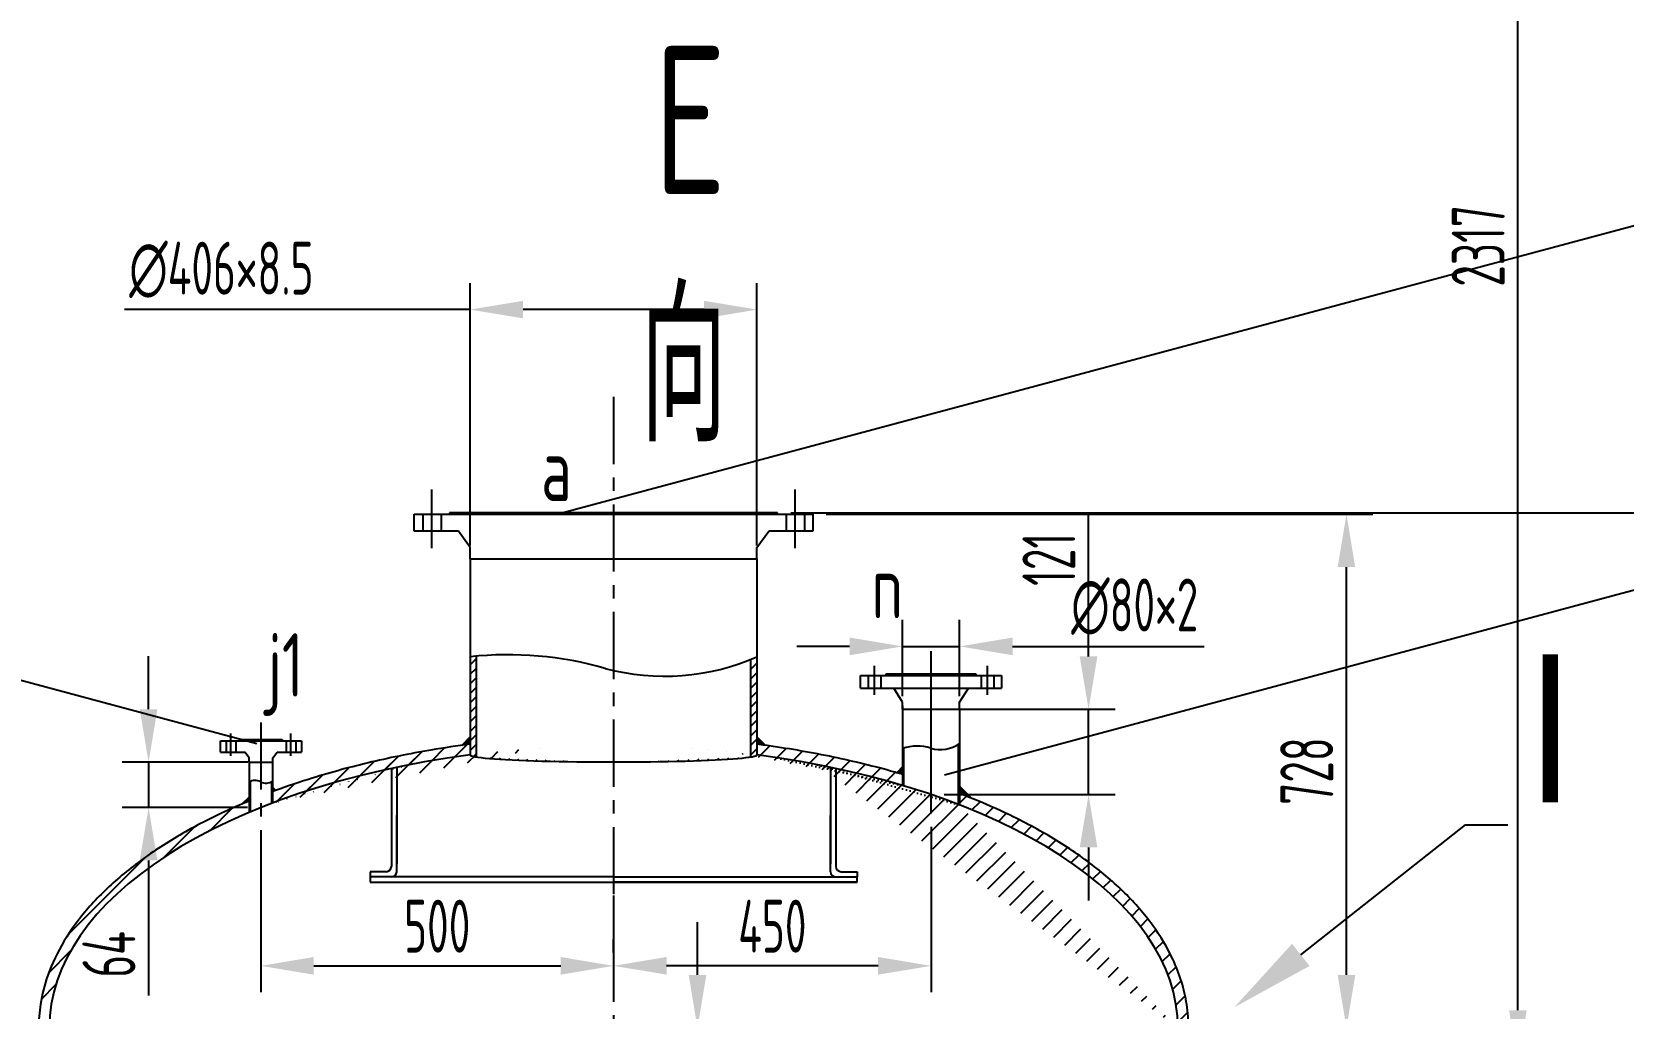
# Model space of a CAD drawing. Header units: millimetres. Extents: x -20118 to 11799, y -1891 to 39516.
# Drawn here: x -19999.6 to -19924.4, y 39368.5 to 39414.6 of the extents above; entities that cross this region are included whole.
import ezdxf

# ---------------------------------------------------------------- set-up
doc = ezdxf.new("R2010")
doc.units = ezdxf.units.MM
doc.linetypes.add('CENTER', pattern=[50.8, 31.75, -6.35, 6.35, -6.35])
for name, color, linetype in [('1', 130, 'Continuous'), ('5', 90, 'Continuous'), ('点划线', 20, 'CENTER')]:
    doc.layers.add(name, color=color, linetype=linetype)
doc.styles.add('7', font='gbenor.shx', dxfattribs={"width": 0.8, "height": 7, "bigfont": 'gbcbig.shx'})
doc.styles.get("Standard").update_dxf_attribs({"font": 'gbenor.shx', "width": 0.7, "bigfont": 'gbcbig.shx'})
doc.styles.add('图纸中的数字及字母', font='gbenor.shx', dxfattribs={"width": 0.8, "height": 3, "bigfont": 'gbcbig.shx'})
doc.dimstyles.new('NBUT接管', dxfattribs={"dimtxt": 2.5, "dimasz": 2.5, "dimexe": 1.25, "dimexo": 0.625, "dimtad": 1, "dimdec": 1, "dimlfac": 30, "dimtxsty": 'Standard', "dimcen": 2.5, "dimadec": 0, "dimazin": 0, "dimtfac": 1, "dimtdec": 1, "dimtmove": 0, "dimatfit": 3, "dimfxl": 1, "dimarcsym": 0})
doc.dimstyles.new('NBUT接管2', dxfattribs={"dimtxt": 2.5, "dimasz": 2.5, "dimexe": 1.25, "dimexo": 0.625, "dimtad": 1, "dimdec": 1, "dimlfac": 30, "dimtxsty": 'Standard', "dimcen": 2.5, "dimadec": 0, "dimazin": 0, "dimtfac": 1, "dimtdec": 1, "dimtmove": 0, "dimatfit": 3, "dimfxl": 1, "dimarcsym": 0})
doc.dimstyles.new('NUBT', dxfattribs={"dimtxt": 2.5, "dimasz": 2.5, "dimexe": 1.25, "dimexo": 0.625, "dimtad": 1, "dimdec": 0, "dimlfac": 30, "dimtxsty": 'Standard', "dimcen": 2.5, "dimadec": 0, "dimazin": 0, "dimtfac": 1, "dimtdec": 0, "dimtmove": 0, "dimatfit": 3, "dimfxl": 1, "dimarcsym": 0})
pattern_1 = [(45, (-19896.6519, 38047.1565), (-0.2245064, 0.2245064), [])]
pattern_2 = [(45, (-63.238, 40.5162), (-0.449012806, 0.449012806), [])]
pattern_3 = [(45, (-63.23798, 40.51622), (-0.1122532015, 0.1122532015), [])]

# ---------------------------------------------------------------- blocks, each defined once
blk = doc.blocks.new('*D86')
at = {"layer": '1', "color": 0, "lineweight": -2, "transparency": 16777216}
for p, q in [((-19983.644, 39443.144), (-20056.554, 39443.144)), ((-20055.304, 39303.978), (-20055.304, 39440.644)), ((-20008.311, 39301.478), (-20056.554, 39301.478))]:
    blk.add_line(p, q, dxfattribs=at)
at = {"layer": '1', "color": 0, "transparency": 16777216}
for points in [[(-20055.721, 39440.644), (-20054.888, 39440.644), (-20055.304, 39443.144)], [(-20055.721, 39303.978), (-20054.888, 39303.978), (-20055.304, 39301.478)]]:
    blk.add_solid(points, dxfattribs=at)
at = {"layer": 'Defpoints', "color": 0, "transparency": 16777216}
for p in [(-20055.304, 39443.144), (-19983.019, 39443.144), (-20007.686, 39301.478)]:
    blk.add_point(p, dxfattribs=at)
at = {"layer": '1', "color": 0, "transparency": 16777216, "insert": (-20057.179, 39372.311), "char_height": 2.5, "attachment_point": 5, "rotation": 90}
blk.add_mtext('4250', dxfattribs=at)
blk = doc.blocks.new('*D99')
at = {"layer": '1', "color": 0, "lineweight": -2, "transparency": 16777216}
for p, q in [((-19938.235, 39443.144), (-19928.1, 39443.144)), ((-19929.35, 39368.419), (-19929.35, 39440.644)), ((-19944.784, 39365.919), (-19928.1, 39365.919))]:
    blk.add_line(p, q, dxfattribs=at)
at = {"layer": '1', "color": 0, "transparency": 16777216}
for points in [[(-19929.766, 39440.644), (-19928.933, 39440.644), (-19929.35, 39443.144)], [(-19929.766, 39368.419), (-19928.933, 39368.419), (-19929.35, 39365.919)]]:
    blk.add_solid(points, dxfattribs=at)
at = {"layer": 'Defpoints', "color": 0, "transparency": 16777216}
for p in [(-19938.86, 39443.144), (-19929.35, 39443.144), (-19945.409, 39365.919)]:
    blk.add_point(p, dxfattribs=at)
at = {"layer": '1', "color": 0, "transparency": 16777216, "insert": (-19931.225, 39404.532), "char_height": 2.5, "attachment_point": 5, "rotation": 90}
blk.add_mtext('2317', dxfattribs=at)
blk = doc.blocks.new('*D100')
at = {"layer": '1', "color": 0, "lineweight": -2, "transparency": 16777216}
for p, q in [((-19962.034, 39391.853), (-19936.199, 39391.853)), ((-19937.449, 39370.086), (-19937.449, 39389.353)), ((-19941.83, 39367.586), (-19936.199, 39367.586))]:
    blk.add_line(p, q, dxfattribs=at)
at = {"layer": '1', "color": 0, "transparency": 16777216}
for points in [[(-19937.866, 39389.353), (-19937.033, 39389.353), (-19937.449, 39391.853)], [(-19937.866, 39370.086), (-19937.033, 39370.086), (-19937.449, 39367.586)]]:
    blk.add_solid(points, dxfattribs=at)
at = {"layer": 'Defpoints', "color": 0, "transparency": 16777216}
for p in [(-19962.659, 39391.853), (-19937.449, 39391.853), (-19942.455, 39367.586)]:
    blk.add_point(p, dxfattribs=at)
at = {"layer": '1', "color": 0, "transparency": 16777216, "insert": (-19939.324, 39379.719), "char_height": 2.5, "attachment_point": 5, "rotation": 90}
blk.add_mtext('728', dxfattribs=at)
blk = doc.blocks.new('*D103')
at = {"layer": '1', "color": 0, "lineweight": -2, "transparency": 16777216}
for p, q in [((-19968.112, 39370.086), (-19968.112, 39372.586)), ((-19971.451, 39367.586), (-19966.862, 39367.586)), ((-19968.112, 39367.586), (-19968.112, 39365.919)), ((-19971.451, 39365.919), (-19966.862, 39365.919)), ((-19968.112, 39363.419), (-19968.112, 39357.376))]:
    blk.add_line(p, q, dxfattribs=at)
at = {"layer": '1', "color": 0, "transparency": 16777216}
for points in [[(-19968.528, 39370.086), (-19967.695, 39370.086), (-19968.112, 39367.586)], [(-19968.528, 39363.419), (-19967.695, 39363.419), (-19968.112, 39365.919)]]:
    blk.add_solid(points, dxfattribs=at)
at = {"layer": 'Defpoints', "color": 0, "transparency": 16777216}
for p in [(-19972.076, 39367.586), (-19972.076, 39365.919), (-19968.112, 39365.919)]:
    blk.add_point(p, dxfattribs=at)
at = {"layer": '1', "color": 0, "transparency": 16777216, "insert": (-19969.987, 39359.148), "char_height": 2.5, "attachment_point": 5, "rotation": 90}
blk.add_mtext('50', dxfattribs=at)
blk = doc.blocks.new('*D104')
at = {"layer": '1', "color": 0, "lineweight": -2, "transparency": 16777216}
for p, q in [((-19988.742, 39376.925), (-19988.742, 39369.266)), ((-19972.076, 39373.84), (-19972.076, 39369.266)), ((-19986.242, 39370.516), (-19974.576, 39370.516))]:
    blk.add_line(p, q, dxfattribs=at)
at = {"layer": '1', "color": 0, "transparency": 16777216}
for points in [[(-19986.242, 39370.933), (-19986.242, 39370.1), (-19988.742, 39370.516)], [(-19974.576, 39370.933), (-19974.576, 39370.1), (-19972.076, 39370.516)]]:
    blk.add_solid(points, dxfattribs=at)
at = {"layer": 'Defpoints', "color": 0, "transparency": 16777216}
for p in [(-19988.742, 39377.55), (-19972.076, 39374.465), (-19972.076, 39370.516)]:
    blk.add_point(p, dxfattribs=at)
at = {"layer": '1', "color": 0, "transparency": 16777216, "insert": (-19980.409, 39372.391), "char_height": 2.5, "attachment_point": 5}
blk.add_mtext('500', dxfattribs=at)
blk = doc.blocks.new('*D105')
at = {"layer": '1', "color": 0, "lineweight": -2, "transparency": 16777216}
for p, q in [((-19957.076, 39377.086), (-19957.076, 39369.266)), ((-19972.076, 39371.141), (-19972.076, 39371.766)), ((-19959.576, 39370.516), (-19969.576, 39370.516))]:
    blk.add_line(p, q, dxfattribs=at)
at = {"layer": '1', "color": 0, "transparency": 16777216}
for points in [[(-19969.576, 39370.933), (-19969.576, 39370.1), (-19972.076, 39370.516)], [(-19959.576, 39370.933), (-19959.576, 39370.1), (-19957.076, 39370.516)]]:
    blk.add_solid(points, dxfattribs=at)
at = {"layer": 'Defpoints', "color": 0, "transparency": 16777216}
for p in [(-19957.076, 39377.711), (-19972.076, 39370.516), (-19972.076, 39370.516)]:
    blk.add_point(p, dxfattribs=at)
at = {"layer": '1', "color": 0, "transparency": 16777216, "insert": (-19964.576, 39372.391), "char_height": 2.5, "attachment_point": 5}
blk.add_mtext('450', dxfattribs=at)
blk = doc.blocks.new('*D106')
at = {"layer": '1', "color": 0, "lineweight": -2, "transparency": 16777216}
for p, q in [((-19994.047, 39382.643), (-19994.047, 39385.143)), ((-19989.362, 39380.143), (-19995.297, 39380.143)), ((-19994.047, 39380.143), (-19994.047, 39377.994)), ((-19989.367, 39377.994), (-19995.297, 39377.994)), ((-19994.047, 39375.494), (-19994.047, 39369.12))]:
    blk.add_line(p, q, dxfattribs=at)
at = {"layer": '1', "color": 0, "transparency": 16777216}
for points in [[(-19994.464, 39382.643), (-19993.63, 39382.643), (-19994.047, 39380.143)], [(-19994.464, 39375.494), (-19993.63, 39375.494), (-19994.047, 39377.994)]]:
    blk.add_solid(points, dxfattribs=at)
at = {"layer": 'Defpoints', "color": 0, "transparency": 16777216}
for p in [(-19994.047, 39380.143), (-19988.737, 39380.143), (-19988.742, 39377.994)]:
    blk.add_point(p, dxfattribs=at)
at = {"layer": '1', "color": 0, "transparency": 16777216, "insert": (-19995.922, 39371.057), "char_height": 2.5, "attachment_point": 5, "rotation": 90}
blk.add_mtext('64', dxfattribs=at)
blk = doc.blocks.new('*D107')
at = {"layer": '1', "color": 0, "lineweight": -2, "transparency": 16777216}
for p, q in [((-19978.849, 39390.378), (-19978.849, 39402.771)), ((-19965.302, 39390.378), (-19965.302, 39402.771)), ((-19978.849, 39401.521), (-19995.18, 39401.521)), ((-19967.802, 39401.521), (-19976.349, 39401.521))]:
    blk.add_line(p, q, dxfattribs=at)
at = {"layer": '1', "color": 0, "transparency": 16777216}
for points in [[(-19976.349, 39401.937), (-19976.349, 39401.104), (-19978.849, 39401.521)], [(-19967.802, 39401.937), (-19967.802, 39401.104), (-19965.302, 39401.521)]]:
    blk.add_solid(points, dxfattribs=at)
at = {"layer": 'Defpoints', "color": 0, "transparency": 16777216}
for p in [(-19965.302, 39401.521), (-19978.849, 39389.753), (-19965.302, 39389.753)]:
    blk.add_point(p, dxfattribs=at)
at = {"layer": '1', "color": 0, "transparency": 16777216, "insert": (-19990.607, 39403.396), "char_height": 2.5, "attachment_point": 5}
blk.add_mtext('∅406×8.5', dxfattribs=at)
blk = doc.blocks.new('*D108')
at = {"layer": '1', "color": 0, "lineweight": -2, "transparency": 16777216}
for p, q in [((-19949.635, 39385.138), (-19949.635, 39391.804)), ((-19956.451, 39382.638), (-19948.385, 39382.638)), ((-19949.635, 39378.61), (-19949.635, 39382.638)), ((-19956.451, 39378.61), (-19948.385, 39378.61)), ((-19949.635, 39376.11), (-19949.635, 39373.61))]:
    blk.add_line(p, q, dxfattribs=at)
at = {"layer": '1', "color": 0, "transparency": 16777216}
for points in [[(-19950.051, 39385.138), (-19949.218, 39385.138), (-19949.635, 39382.638)], [(-19950.051, 39376.11), (-19949.218, 39376.11), (-19949.635, 39378.61)]]:
    blk.add_solid(points, dxfattribs=at)
at = {"layer": 'Defpoints', "color": 0, "transparency": 16777216}
for p in [(-19957.076, 39382.638), (-19957.076, 39378.61), (-19949.635, 39378.61)]:
    blk.add_point(p, dxfattribs=at)
at = {"layer": '1', "color": 0, "transparency": 16777216, "insert": (-19951.51, 39389.721), "char_height": 2.5, "attachment_point": 5, "rotation": 90}
blk.add_mtext('121', dxfattribs=at)
blk = doc.blocks.new('*D109')
at = {"layer": '1', "color": 0, "lineweight": -2, "transparency": 16777216}
for p, q in [((-19958.424, 39383.263), (-19958.424, 39386.859)), ((-19955.727, 39383.263), (-19955.727, 39386.859)), ((-19960.924, 39385.609), (-19963.424, 39385.609)), ((-19958.424, 39385.609), (-19955.727, 39385.609)), ((-19953.227, 39385.609), (-19944.178, 39385.609))]:
    blk.add_line(p, q, dxfattribs=at)
at = {"layer": '1', "color": 0, "transparency": 16777216}
for points in [[(-19960.924, 39386.026), (-19960.924, 39385.192), (-19958.424, 39385.609)], [(-19953.227, 39386.026), (-19953.227, 39385.192), (-19955.727, 39385.609)]]:
    blk.add_solid(points, dxfattribs=at)
at = {"layer": 'Defpoints', "color": 0, "transparency": 16777216}
for p in [(-19955.727, 39385.609), (-19958.424, 39382.638), (-19955.727, 39382.638)]:
    blk.add_point(p, dxfattribs=at)
at = {"layer": '1', "color": 0, "transparency": 16777216, "insert": (-19947.453, 39387.484), "char_height": 2.5, "attachment_point": 5}
blk.add_mtext('∅80×2', dxfattribs=at)
blk = doc.blocks.new('*D110')
at = {"layer": '1', "color": 0, "lineweight": -2, "transparency": 16777216}
for p, q in [((-19963.701, 39391.919), (-19891.832, 39391.919)), ((-19893.082, 38897.546), (-19893.082, 39389.419)), ((-19941.201, 38895.046), (-19891.832, 38895.046))]:
    blk.add_line(p, q, dxfattribs=at)
at = {"layer": '1', "color": 0, "transparency": 16777216}
for points in [[(-19893.498, 39389.419), (-19892.665, 39389.419), (-19893.082, 39391.919)], [(-19893.498, 38897.546), (-19892.665, 38897.546), (-19893.082, 38895.046)]]:
    blk.add_solid(points, dxfattribs=at)
at = {"layer": 'Defpoints', "color": 0, "transparency": 16777216}
for p in [(-19964.326, 39391.919), (-19893.082, 39391.919), (-19941.826, 38895.046)]:
    blk.add_point(p, dxfattribs=at)
at = {"layer": '1', "color": 0, "transparency": 16777216, "insert": (-19894.957, 39140.158), "char_height": 2.5, "attachment_point": 5, "rotation": 90}
blk.add_mtext('25909', dxfattribs=at)

msp = doc.modelspace()

# ---------------------------------------------------------------- hatches: boundary and pattern name
h = msp.add_hatch()
h.set_pattern_fill('ANSI31', color=256, scale=0.1)
h.set_pattern_definition(pattern_1)
edge = h.paths.add_edge_path()
edge.add_arc((-19977.0658, 39368.4539), 16.7586, 95.134258, 96.107635)
edge.add_line((-19978.8488, 39385.1173), (-19978.8488, 39380.482))
edge.add_ellipse((-19972.0755, 39380.482), major_axis=(-6.7733, 0), ratio=0.0492126, start_angle=0.000019, end_angle=16.630714)
edge.add_line((-19978.5655, 39380.3866), (-19978.5655, 39385.1452))
h = msp.add_hatch()
h.set_pattern_fill('ANSI31', color=256, scale=0.1)
h.set_pattern_definition(pattern_1)
edge = h.paths.add_edge_path()
edge.add_arc((-19969.664, 39395.0311), 10.8309, 292.120794, 293.748343, ccw=False)
edge.add_line((-19965.5855, 39384.9974), (-19965.5855, 39380.3866))
edge.add_ellipse((-19972.0755, 39380.482), major_axis=(-6.7733, 0), ratio=0.0492126, start_angle=163.369286, end_angle=180.000019)
edge.add_line((-19965.3022, 39380.482), (-19965.3022, 39385.1173))
h = msp.add_hatch(color=1)
h.dxf.hatch_style = 1
edge = h.paths.add_edge_path()
edge.add_line((-19978.8488, 39381.3363), (-19979.2531, 39380.9321))
edge.add_spline(control_points=[(-19979.2531, 39380.9321), (-19979.1718, 39380.9433), (-19979.0905, 39380.9543), (-19979.009, 39380.9652)], knot_values=[4.9728541, 4.9728541, 4.9728541, 4.9728541, 4.9822418, 4.9822418, 4.9822418, 4.9822418], degree=3, periodic=0)
edge.add_spline(control_points=[(-19979.009, 39380.9652), (-19978.9557, 39380.9723), (-19978.9023, 39380.9793), (-19978.8488, 39380.9863)], knot_values=[4.966705, 4.966705, 4.966705, 4.966705, 4.9728541, 4.9728541, 4.9728541, 4.9728541], degree=3, periodic=0)
edge.add_line((-19978.8488, 39380.9863), (-19978.8488, 39381.3363))
h = msp.add_hatch(color=1)
h.dxf.hatch_style = 1
edge = h.paths.add_edge_path()
edge.add_line((-19965.3022, 39381.3363), (-19965.3022, 39380.9863))
edge.add_spline(control_points=[(-19965.3022, 39380.9863), (-19965.1735, 39380.9696), (-19965.0451, 39380.9524), (-19964.9106, 39380.9338), (-19964.9043, 39380.9329), (-19964.898, 39380.9321)], knot_values=[4.4425365, 4.4425365, 4.4425365, 4.4425365, 4.4573442, 4.4573442, 4.458073, 4.458073, 4.458073, 4.458073], degree=3, periodic=0)
edge.add_line((-19964.898, 39380.9321), (-19965.3022, 39381.3363))
h = msp.add_hatch()
h.set_pattern_fill('ANSI31', color=256, scale=0.2)
h.set_pattern_definition(pattern_2)
edge = h.paths.add_edge_path()
edge.add_ellipse((-19972.0755, 39367.586), major_axis=(-26.6667, 0), ratio=0.5, start_angle=284.714337, end_angle=307.138942, ccw=False)
edge.add_line((-19978.8488, 39380.482), (-19978.8488, 39380.9863))
edge.add_spline(control_points=[(-19978.8488, 39380.9863), (-19979.4743, 39380.905), (-19980.094, 39380.8124), (-19981.7197, 39380.5374), (-19982.713, 39380.3356), (-19984.646, 39379.8743), (-19985.5856, 39379.6146), (-19987.1134, 39379.131), (-19987.7192, 39378.9214), (-19988.1755, 39378.7492)], knot_values=[4.966705, 4.966705, 4.966705, 4.966705, 5.0386816, 5.0386816, 5.1577648, 5.1577648, 5.276848, 5.276848, 5.3584977, 5.3584977, 5.3584977, 5.3584977], degree=3, periodic=0)
edge.add_line((-19988.1755, 39378.7492), (-19988.1755, 39378.215))
h = msp.add_hatch()
h.set_pattern_fill('ANSI31', color=256, scale=0.2)
h.set_pattern_definition(pattern_2)
edge = h.paths.add_edge_path()
edge.add_spline(control_points=[(-19958.6952, 39379.6397), (-19958.792, 39379.6674), (-19958.8892, 39379.6948), (-19959.9235, 39379.9823), (-19960.8906, 39380.2145), (-19962.8658, 39380.6184), (-19963.8737, 39380.7904), (-19964.898, 39380.9321)], knot_values=[4.1927051, 4.1927051, 4.1927051, 4.1927051, 4.2050989, 4.2050989, 4.3241821, 4.3241821, 4.4425365, 4.4425365, 4.4425365, 4.4425365], degree=3, periodic=0)
edge.add_spline(control_points=[(-19964.898, 39380.9321), (-19964.9043, 39380.9329), (-19964.9106, 39380.9338), (-19965.0451, 39380.9524), (-19965.1735, 39380.9696), (-19965.3022, 39380.9863)], knot_values=[4.4425365, 4.4425365, 4.4425365, 4.4425365, 4.4432654, 4.4432654, 4.458073, 4.458073, 4.458073, 4.458073], degree=3, periodic=0)
edge.add_line((-19965.3022, 39380.9863), (-19965.3022, 39380.482))
edge.add_ellipse((-19972.0755, 39367.586), major_axis=(-26.6667, 0), ratio=0.5, start_angle=247.395053, end_angle=255.28566, ccw=False)
edge.add_ellipse((-19972.0755, 39367.586), major_axis=(-26.6667, 0), ratio=0.5, start_angle=246.81196, end_angle=247.395053, ccw=False)
edge.add_ellipse((-19972.0755, 39367.586), major_axis=(-26.6667, 0), ratio=0.5, start_angle=239.207026, end_angle=246.81196, ccw=False)
edge.add_line((-19958.4238, 39379.0396), (-19958.4238, 39379.561))
edge.add_spline(control_points=[(-19958.4238, 39379.561), (-19958.514, 39379.5875), (-19958.6044, 39379.6137), (-19958.6952, 39379.6397)], knot_values=[4.1810922, 4.1810922, 4.1810922, 4.1810922, 4.1927051, 4.1927051, 4.1927051, 4.1927051], degree=3, periodic=0)
h = msp.add_hatch()
h.set_pattern_fill('ANSI31', color=256, scale=0.2)
h.set_pattern_definition(pattern_2)
edge = h.paths.add_edge_path()
edge.add_arc((-19957.7448, 39378.8051), 2.0947, 107.380093, 108.915333)
edge.add_line((-19958.4238, 39380.7866), (-19958.4238, 39379.0396))
edge.add_ellipse((-19972.0755, 39367.586), major_axis=(-26.6667, 0), ratio=0.5, start_angle=239.073536, end_angle=239.207026, ccw=False)
edge.add_line((-19958.3705, 39379.0237), (-19958.3705, 39380.8041))
h = msp.add_hatch()
h.set_pattern_fill('ANSI31', color=256, scale=0.05)
h.set_pattern_definition(pattern_3)
edge = h.paths.add_edge_path()
edge.add_arc((-19957.7448, 39378.8051), 2.0947, 107.380093, 108.915333)
edge.add_line((-19958.4238, 39380.7866), (-19958.4238, 39379.0396))
edge.add_ellipse((-19972.0755, 39367.586), major_axis=(-26.6667, 0), ratio=0.5, start_angle=239.073536, end_angle=239.207026, ccw=False)
edge.add_line((-19958.3705, 39379.0237), (-19958.3705, 39380.8041))
h = msp.add_hatch()
h.set_pattern_fill('ANSI31', color=256, scale=0.05)
h.set_pattern_definition(pattern_3)
h.paths.add_polyline_path([(-19955.7272, 39381.019, -0.0095511), (-19955.7805, 39380.9846), (-19955.7805, 39379.713), (-19955.7272, 39379.7273)])
h = msp.add_hatch()
h.set_pattern_fill('ANSI31', color=256, scale=0.066667)
h.set_pattern_definition([(45, (-19896.51992, 38047.20302), (-0.149670935, 0.149670935), [])])
edge = h.paths.add_edge_path()
edge.add_arc((-19988.494, 39379.7786), 0.6263, 294.881222, 300.567804, ccw=False)
edge.add_line((-19988.2305, 39379.2105), (-19988.2305, 39378.19))
edge.add_ellipse((-19971.9435, 39367.6325), major_axis=(-26.6667, 0), ratio=0.5, start_angle=307.495478, end_angle=307.644571, ccw=False)
edge.add_line((-19988.1755, 39378.2112), (-19988.1755, 39379.2394))
h = msp.add_hatch()
h.set_pattern_fill('ANSI31', color=256, scale=0.05)
h.set_pattern_definition(pattern_3)
edge = h.paths.add_edge_path()
edge.add_line((-19955.7272, 39379.7273), (-19955.7805, 39379.713))
edge.add_line((-19955.7805, 39379.713), (-19955.7805, 39378.1404))
edge.add_ellipse((-19972.0755, 39367.586), major_axis=(-26.6667, 0), ratio=0.5, start_angle=232.188725, end_angle=232.333628, ccw=False)
edge.add_line((-19955.7272, 39378.1198), (-19955.7272, 39379.7273))
h = msp.add_hatch()
h.set_pattern_fill('ANSI31', color=256, scale=0.2)
h.set_pattern_definition(pattern_2)
edge = h.paths.add_edge_path()
edge.add_spline(control_points=[(-19953.1338, 39377.5298), (-19953.3452, 39377.634), (-19953.5599, 39377.7364), (-19954.2227, 39378.0423), (-19954.6809, 39378.24), (-19955.1514, 39378.4297)], knot_values=[3.9341511, 3.9341511, 3.9341511, 3.9341511, 3.9669324, 3.9669324, 4.033867, 4.033867, 4.033867, 4.033867], degree=3, periodic=0)
edge.add_spline(control_points=[(-19955.1514, 39378.4297), (-19955.3414, 39378.5063), (-19955.5333, 39378.5815), (-19955.7272, 39378.6555)], knot_values=[4.033867, 4.033867, 4.033867, 4.033867, 4.0608855, 4.0608855, 4.0608855, 4.0608855], degree=3, periodic=0)
edge.add_line((-19955.7272, 39378.6555), (-19955.7272, 39378.1198))
edge.add_ellipse((-19972.0755, 39367.586), major_axis=(-26.6667, 0), ratio=0.5, start_angle=180, end_angle=232.188725, ccw=False)
edge.add_line((-19945.4088, 39367.586), (-19944.9088, 39367.586))
edge.add_spline(control_points=[(-19944.9088, 39367.586), (-19944.9088, 39367.7212), (-19944.9127, 39367.8564), (-19944.9203, 39367.9916)], knot_values=[3.1415927, 3.1415927, 3.1415927, 3.1415927, 3.1698983, 3.1698983, 3.1698983, 3.1698983], degree=3, periodic=0)
edge.add_spline(control_points=[(-19944.9203, 39367.9916), (-19944.9279, 39368.1247), (-19944.9391, 39368.2577), (-19944.9541, 39368.3906)], knot_values=[3.1698983, 3.1698983, 3.1698983, 3.1698983, 3.1977744, 3.1977744, 3.1977744, 3.1977744], degree=3, periodic=0)
edge.add_spline(control_points=[(-19944.9541, 39368.3906), (-19944.965, 39368.4881), (-19944.978, 39368.5855), (-19944.999, 39368.7221), (-19945.0053, 39368.7614), (-19945.012, 39368.8008)], knot_values=[3.1977744, 3.1977744, 3.1977744, 3.1977744, 3.2182338, 3.2182338, 3.2265098, 3.2265098, 3.2265098, 3.2265098], degree=3, periodic=0)
edge.add_spline(control_points=[(-19945.012, 39368.8008), (-19945.0345, 39368.9331), (-19945.0607, 39369.0651), (-19945.0906, 39369.1968)], knot_values=[3.2265098, 3.2265098, 3.2265098, 3.2265098, 3.2543623, 3.2543623, 3.2543623, 3.2543623], degree=3, periodic=0)
edge.add_spline(control_points=[(-19945.0906, 39369.1968), (-19945.1214, 39369.3328), (-19945.1561, 39369.4685), (-19945.1946, 39369.6038)], knot_values=[3.2543623, 3.2543623, 3.2543623, 3.2543623, 3.2831212, 3.2831212, 3.2831212, 3.2831212], degree=3, periodic=0)
edge.add_spline(control_points=[(-19945.1946, 39369.6038), (-19945.2104, 39369.659), (-19945.2268, 39369.7142), (-19945.2671, 39369.8448), (-19945.2916, 39369.9201), (-19945.3173, 39369.9952)], knot_values=[3.2831212, 3.2831212, 3.2831212, 3.2831212, 3.294875, 3.294875, 3.3109606, 3.3109606, 3.3109606, 3.3109606], degree=3, periodic=0)
edge.add_spline(control_points=[(-19945.3173, 39369.9952), (-19945.3633, 39370.1296), (-19945.4131, 39370.2635), (-19945.4666, 39370.3969)], knot_values=[3.3109606, 3.3109606, 3.3109606, 3.3109606, 3.3397323, 3.3397323, 3.3397323, 3.3397323], degree=3, periodic=0)
edge.add_spline(control_points=[(-19945.4666, 39370.3969), (-19945.5256, 39370.5437), (-19945.5891, 39370.6899), (-19945.6571, 39370.8353)], knot_values=[3.3397323, 3.3397323, 3.3397323, 3.3397323, 3.3714159, 3.3714159, 3.3714159, 3.3714159], degree=3, periodic=0)
edge.add_spline(control_points=[(-19945.6571, 39370.8353), (-19945.6573, 39370.8357), (-19945.6576, 39370.8362), (-19945.7719, 39371.0805), (-19945.8987, 39371.3221), (-19946.0378, 39371.5613)], knot_values=[3.3714159, 3.3714159, 3.3714159, 3.3714159, 3.3715162, 3.3715162, 3.4246488, 3.4246488, 3.4246488, 3.4246488], degree=3, periodic=0)
edge.add_spline(control_points=[(-19946.0378, 39371.5613), (-19946.1834, 39371.8115), (-19946.3425, 39372.0591), (-19946.5147, 39372.3035)], knot_values=[3.4246488, 3.4246488, 3.4246488, 3.4246488, 3.4802493, 3.4802493, 3.4802493, 3.4802493], degree=3, periodic=0)
edge.add_spline(control_points=[(-19946.5147, 39372.3035), (-19946.5468, 39372.349), (-19946.5793, 39372.3944), (-19946.7628, 39372.6466), (-19946.9228, 39372.8512), (-19947.092, 39373.0533)], knot_values=[3.4802493, 3.4802493, 3.4802493, 3.4802493, 3.4905995, 3.4905995, 3.5378708, 3.5378708, 3.5378708, 3.5378708], degree=3, periodic=0)
edge.add_spline(control_points=[(-19947.092, 39373.0533), (-19947.2911, 39373.2913), (-19947.5029, 39373.5259), (-19947.7271, 39373.7568)], knot_values=[3.5378708, 3.5378708, 3.5378708, 3.5378708, 3.5935086, 3.5935086, 3.5935086, 3.5935086], degree=3, periodic=0)
edge.add_spline(control_points=[(-19947.7271, 39373.7568), (-19947.7923, 39373.8239), (-19947.8585, 39373.8907), (-19948.0979, 39374.1275), (-19948.2769, 39374.2957), (-19948.4624, 39374.4618)], knot_values=[3.5935086, 3.5935086, 3.5935086, 3.5935086, 3.6096827, 3.6096827, 3.651093, 3.651093, 3.651093, 3.651093], degree=3, periodic=0)
edge.add_spline(control_points=[(-19948.4624, 39374.4618), (-19948.7119, 39374.685), (-19948.9732, 39374.9044), (-19949.2461, 39375.1195)], knot_values=[3.651093, 3.651093, 3.651093, 3.651093, 3.7067719, 3.7067719, 3.7067719, 3.7067719], degree=3, periodic=0)
edge.add_spline(control_points=[(-19949.2461, 39375.1195), (-19949.3539, 39375.2045), (-19949.4635, 39375.2888), (-19949.7549, 39375.5078), (-19949.9395, 39375.6413), (-19950.1286, 39375.7729)], knot_values=[3.7067719, 3.7067719, 3.7067719, 3.7067719, 3.728766, 3.728766, 3.7643154, 3.7643154, 3.7643154, 3.7643154], degree=3, periodic=0)
edge.add_spline(control_points=[(-19950.1286, 39375.7729), (-19950.573, 39376.0824), (-19951.0423, 39376.3819), (-19952.0436, 39376.9688), (-19952.5772, 39377.2555), (-19953.1338, 39377.5298)], knot_values=[3.7643154, 3.7643154, 3.7643154, 3.7643154, 3.8478492, 3.8478492, 3.9341511, 3.9341511, 3.9341511, 3.9341511], degree=3, periodic=0)
h = msp.add_hatch(color=1)
h.dxf.hatch_style = 1
edge = h.paths.add_edge_path()
edge.add_line((-19958.4238, 39379.911), (-19958.6952, 39379.6397))
edge.add_spline(control_points=[(-19958.6952, 39379.6397), (-19958.6044, 39379.6137), (-19958.514, 39379.5875), (-19958.4238, 39379.561)], knot_values=[4.1810922, 4.1810922, 4.1810922, 4.1810922, 4.1927051, 4.1927051, 4.1927051, 4.1927051], degree=3, periodic=0)
edge.add_line((-19958.4238, 39379.561), (-19958.4238, 39379.911))
h = msp.add_hatch()
h.set_pattern_fill('ANSI31', color=256, scale=0.066667)
h.set_pattern_definition([(45, (-19896.52992, 38047.20302), (-0.149670935, 0.149670935), [])])
edge = h.paths.add_edge_path()
edge.add_ellipse((-19989.369, 39377.962), major_axis=(-0.1513, 0.1513), ratio=1, start_angle=154.146352, end_angle=170.802878, ccw=False)
edge.add_line((-19989.2438, 39377.7884), (-19989.2438, 39379.2264))
edge.add_arc((-19989.0205, 39378.7383), 0.5368, 114.584523, 121.231825)
edge.add_line((-19989.2988, 39379.1973), (-19989.2988, 39377.7598))
h = msp.add_hatch(color=1)
h.dxf.hatch_style = 1
edge = h.paths.add_edge_path()
edge.add_line((-19988.1755, 39378.9492), (-19988.1755, 39378.7492))
edge.add_spline(control_points=[(-19988.1755, 39378.7492), (-19988.1285, 39378.7669), (-19988.0799, 39378.7851), (-19988.0299, 39378.8035)], knot_values=[5.3500854, 5.3500854, 5.3500854, 5.3500854, 5.3584977, 5.3584977, 5.3584977, 5.3584977], degree=3, periodic=0)
edge.add_line((-19988.0299, 39378.8035), (-19988.1755, 39378.9492))
h = msp.add_hatch(color=1)
h.dxf.hatch_style = 1
edge = h.paths.add_edge_path()
edge.add_line((-19955.7272, 39379.0055), (-19955.7272, 39378.6555))
edge.add_spline(control_points=[(-19955.7272, 39378.6555), (-19955.5333, 39378.5815), (-19955.3414, 39378.5063), (-19955.1514, 39378.4297)], knot_values=[4.033867, 4.033867, 4.033867, 4.033867, 4.0608855, 4.0608855, 4.0608855, 4.0608855], degree=3, periodic=0)
edge.add_line((-19955.1514, 39378.4297), (-19955.7272, 39379.0055))
h = msp.add_hatch(color=1)
h.dxf.hatch_style = 1
edge = h.paths.add_edge_path()
edge.add_line((-19989.2988, 39378.4899), (-19989.6359, 39378.1529))
edge.add_spline(control_points=[(-19989.6359, 39378.1529), (-19989.5262, 39378.1984), (-19989.4139, 39378.244), (-19989.2988, 39378.2899)], knot_values=[5.4110439, 5.4110439, 5.4110439, 5.4110439, 5.4252696, 5.4252696, 5.4252696, 5.4252696], degree=3, periodic=0)
edge.add_line((-19989.2988, 39378.2899), (-19989.2988, 39378.4899))

# ---------------------------------------------------------------- linework, layer by layer
for p, q in [((-19981.4922, 39391.0526), (-19981.4922, 39391.8526)), ((-19981.4922, 39391.8526), (-19962.6588, 39391.8526)), ((-19981.0922, 39391.8526), (-19981.0922, 39391.0526)), ((-19980.2255, 39391.8526), (-19980.2255, 39391.0526)), ((-19964.3255, 39391.9193), (-19979.8255, 39391.9193)), ((-19979.8255, 39391.9193), (-19979.8255, 39391.8526)), ((-19964.3255, 39391.8526), (-19964.3255, 39391.9193)), ((-19963.9255, 39391.8526), (-19963.9255, 39391.0526)), ((-19963.0588, 39391.8526), (-19963.0588, 39391.0526)), ((-19962.6588, 39391.8526), (-19962.6588, 39391.0526)), ((-19979.4088, 39391.0526), (-19981.4922, 39391.0526)), ((-19978.8488, 39390.286), (-19979.4088, 39391.0526)), ((-19965.3022, 39390.286), (-19964.7422, 39391.0526)), ((-19962.6588, 39391.0526), (-19964.7422, 39391.0526)), ((-19978.8488, 39389.7526), (-19978.8488, 39390.286)), ((-19965.3022, 39389.7526), (-19965.3022, 39390.286)), ((-19978.8488, 39389.7526), (-19978.8488, 39380.482)), ((-19978.8488, 39389.7526), (-19965.3022, 39389.7526)), ((-19965.3022, 39389.7526), (-19965.3022, 39380.482)), ((-19978.5655, 39385.1452), (-19978.5655, 39380.3866)), ((-19965.5855, 39380.3866), (-19965.5855, 39384.9974)), ((-19960.4088, 39383.6376), (-19960.4088, 39384.2376)), ((-19960.4088, 39384.2376), (-19953.7422, 39384.2376)), ((-19960.0422, 39384.2376), (-19960.0422, 39383.6376)), ((-19959.4422, 39384.2376), (-19959.4422, 39383.6376)), ((-19954.9422, 39384.3043), (-19959.2088, 39384.3043)), ((-19959.2088, 39384.3043), (-19959.2088, 39384.2376)), ((-19954.9422, 39384.2376), (-19954.9422, 39384.3043)), ((-19954.7088, 39384.2376), (-19954.7088, 39383.6376)), ((-19954.1088, 39384.2376), (-19954.1088, 39383.6376)), ((-19953.7422, 39384.2376), (-19953.7422, 39383.6376)), ((-19960.4088, 39383.6376), (-19953.7422, 39383.6376)), ((-19958.4238, 39382.971), (-19958.8405, 39383.6376)), ((-19955.7272, 39382.971), (-19955.3105, 39383.6376)), ((-19958.4238, 39382.6376), (-19958.4238, 39382.971)), ((-19958.4238, 39382.8043), (-19958.4238, 39379.0396)), ((-19955.7272, 39382.6376), (-19955.7272, 39382.971)), ((-19958.4238, 39382.6376), (-19955.7272, 39382.6376)), ((-19955.7272, 39382.6376), (-19955.7272, 39378.1198)), ((-19989.7372, 39381.1431), (-19989.7372, 39381.2097)), ((-19989.7372, 39381.2097), (-19987.7372, 39381.2097)), ((-19987.7372, 39381.2097), (-19987.7372, 39381.1431)), ((-19979.2531, 39380.9321), (-19978.8488, 39381.3363)), ((-19964.898, 39380.9321), (-19965.3022, 39381.3363)), ((-19990.6538, 39380.6097), (-19990.6538, 39381.1431)), ((-19990.6538, 39381.1431), (-19986.8205, 39381.1431)), ((-19990.6538, 39380.6097), (-19989.5038, 39380.6097)), ((-19990.3872, 39381.1431), (-19990.3872, 39380.6097)), ((-19989.9205, 39381.1431), (-19989.9205, 39380.6097)), ((-19989.2988, 39380.3431), (-19989.5038, 39380.6097)), ((-19988.1755, 39380.3431), (-19987.9705, 39380.6097)), ((-19987.9705, 39380.6097), (-19986.8205, 39380.6097)), ((-19987.5538, 39381.1431), (-19987.5538, 39380.6097)), ((-19987.0872, 39381.1431), (-19987.0872, 39380.6097)), ((-19986.8205, 39381.1431), (-19986.8205, 39380.6097)), ((-19981.7616, 39380.0086), (-19981.1362, 39380.6341)), ((-19980.6632, 39380.209), (-19980.0583, 39380.8139)), ((-19979.5961, 39380.3781), (-19979.009, 39380.9652)), ((-19958.3705, 39379.0237), (-19958.3705, 39380.8041)), ((-19955.7805, 39378.1404), (-19955.7805, 39380.9846)), ((-19989.2988, 39380.1431), (-19989.2988, 39380.3431)), ((-19989.2988, 39380.1431), (-19989.2988, 39377.7652)), ((-19989.2988, 39380.1431), (-19988.1755, 39380.1431)), ((-19988.1755, 39380.1431), (-19988.1755, 39380.3431)), ((-19988.1755, 39378.215), (-19988.1755, 39380.1431)), ((-19985.3002, 39379.1642), (-19984.5864, 39379.8779)), ((-19984.0725, 39379.4938), (-19983.3943, 39380.172)), ((-19982.896, 39379.7723), (-19982.2465, 39380.4218)), ((-19982.5755, 39379.8422), (-19982.5755, 39375.2154)), ((-19982.3255, 39379.895), (-19982.3255, 39375.3387)), ((-19961.8255, 39379.895), (-19961.8255, 39375.3387)), ((-19961.5755, 39379.8422), (-19961.5755, 39375.2154)), ((-19958.4238, 39379.911), (-19958.6952, 39379.6397)), ((-19989.2438, 39379.2264), (-19989.2438, 39377.7884)), ((-19988.2305, 39378.1941), (-19988.2305, 39379.2105)), ((-19988.0299, 39378.8035), (-19988.1755, 39378.9492)), ((-19987.9674, 39378.293), (-19987.1466, 39379.1137)), ((-19986.5917, 39378.7707), (-19985.8324, 39379.53)), ((-19955.7272, 39379.0055), (-19955.1514, 39378.4297)), ((-19989.6359, 39378.1529), (-19989.2988, 39378.4899)), ((-19991.1558, 39376.9007), (-19990.091, 39377.9654)), ((-19993.2896, 39375.6648), (-19991.8578, 39377.0967)), ((-19997.823, 39372.0295), (-19994.2164, 39375.6361)), ((-19983.0755, 39374.9654), (-19983.5755, 39374.9654)), ((-19983.5755, 39374.9654), (-19983.5755, 39374.7154)), ((-19972.0755, 39374.7154), (-19983.5755, 39374.7154)), ((-19983.5755, 39374.7154), (-19983.5755, 39374.4654)), ((-19983.5755, 39374.4654), (-19972.0755, 39374.4654)), ((-19982.8255, 39374.9654), (-19983.0755, 39374.9654)), ((-19972.0755, 39374.7154), (-19960.5755, 39374.7154)), ((-19960.5755, 39374.4654), (-19972.0755, 39374.4654)), ((-19972.0755, 39374.4654), (-19960.5755, 39374.4654)), ((-19961.3255, 39374.9654), (-19961.0755, 39374.9654)), ((-19961.0755, 39374.9654), (-19960.5755, 39374.9654)), ((-19960.5755, 39374.9654), (-19960.5755, 39374.7154)), ((-19998.7642, 39370.1903), (-19997.7302, 39371.2243)), ((-19999.1133, 39368.9431), (-19998.4272, 39369.6292))]:
    msp.add_line(p, q)
at = {"ltscale": 30}
for p, q in [((-19982.3255, 39374.9654), (-19982.3255, 39377.6119)), ((-19961.8255, 39374.9654), (-19961.8255, 39377.6119)), ((-19960.5755, 39374.4654), (-19960.5755, 39374.7154))]:
    msp.add_line(p, q, dxfattribs=at)
for centre, radius, start, end in [((-19977.0658, 39368.4539), 16.7586, 74.087297, 96.107635), ((-19969.664, 39395.0311), 10.8309, 254.979203, 293.748343), ((-19957.7448, 39378.8051), 2.0947, 71.744345, 108.915333), ((-19956.6539, 39382.3976), 1.6612, 254.829776, 303.909309), ((-19989.0205, 39378.7383), 0.5368, 60.3886, 121.231825), ((-19988.504, 39379.7786), 0.6263, 246.343515, 300.567804), ((-19982.8255, 39375.2154), 0.25, 270, 0), ((-19961.3255, 39375.2154), 0.25, 180, 270), ((-19982.5755, 39374.9654), 0.25, 270, 0), ((-19961.5755, 39374.9654), 0.25, 180, 270)]:
    msp.add_arc(centre, radius, start, end)
for centre, major_axis, ratio, start_param, end_param in [((-19972.0755, 39367.586), (-26.6667, 0), 0.5, 4.9692026, 6.2831853), ((-19972.0755, 39380.482), (-6.7733, 0), 0.0492126, 0.0000003, 3.141593), ((-19972.0755, 39367.586), (-26.6667, 0), 0.5, 3.1415927, 4.4555753)]:
    msp.add_ellipse(centre, major_axis=major_axis, ratio=ratio, start_param=start_param, end_param=end_param)
for points, knots in [([(-19978.8488, 39380.9863), (-19979.4743, 39380.905), (-19980.094, 39380.8124), (-19981.7197, 39380.5374), (-19982.713, 39380.3356), (-19984.646, 39379.8743), (-19985.5856, 39379.6146), (-19987.1134, 39379.131), (-19987.7192, 39378.9214), (-19988.1755, 39378.7492)], [4.96670496, 4.96670496, 4.96670496, 4.96670496, 5.03868157, 5.03868157, 5.15776481, 5.15776481, 5.27684805, 5.27684805, 5.35849775, 5.35849775, 5.35849775, 5.35849775]), ([(-19958.4238, 39379.561), (-19958.6102, 39379.6158), (-19958.7978, 39379.6694), (-19959.9235, 39379.9823), (-19960.8906, 39380.2145), (-19962.8719, 39380.6196), (-19963.8861, 39380.7925), (-19965.0451, 39380.9524), (-19965.1735, 39380.9696), (-19965.3022, 39380.9863)], [4.1810922, 4.1810922, 4.1810922, 4.1810922, 4.2050989, 4.2050989, 4.32418214, 4.32418214, 4.44326538, 4.44326538, 4.45807305, 4.45807305, 4.45807305, 4.45807305]), ([(-19989.2988, 39378.2899), (-19990.14, 39377.9543), (-19990.8288, 39377.6331), (-19992.2334, 39376.9062), (-19992.9386, 39376.495), (-19994.2499, 39375.6309), (-19994.856, 39375.178), (-19995.9604, 39374.2356), (-19996.4587, 39373.746), (-19997.3361, 39372.7392), (-19997.7161, 39372.2222), (-19998.3547, 39371.1631), (-19998.6133, 39370.6207), (-19998.9676, 39369.6171), (-19999.084, 39369.1587), (-19999.2133, 39368.3281), (-19999.2422, 39367.957), (-19999.2422, 39367.586)], [5.41104389, 5.41104389, 5.41104389, 5.41104389, 5.51501452, 5.51501452, 5.63409776, 5.63409776, 5.753181, 5.753181, 5.87226424, 5.87226424, 5.9903813, 5.9903813, 6.10849836, 6.10849836, 6.20552046, 6.20552046, 6.28318531, 6.28318531, 6.28318531, 6.28318531]), ([(-19944.9088, 39367.586), (-19944.9088, 39367.9521), (-19944.9369, 39368.3183), (-19945.0489, 39369.0472), (-19945.1327, 39369.4099), (-19945.3549, 39370.1288), (-19945.4931, 39370.485), (-19945.9136, 39371.3831), (-19946.233, 39371.9186), (-19946.9915, 39372.9608), (-19947.4306, 39373.4676), (-19948.4208, 39374.4469), (-19948.9719, 39374.9195), (-19950.1778, 39375.8255), (-19950.8327, 39376.259), (-19952.2369, 39377.0821), (-19952.9862, 39377.4716), (-19954.4023, 39378.1252), (-19955.053, 39378.3984), (-19955.7272, 39378.6555)], [3.14159265, 3.14159265, 3.14159265, 3.14159265, 3.21823385, 3.21823385, 3.29487504, 3.29487504, 3.37151624, 3.37151624, 3.49059947, 3.49059947, 3.60968271, 3.60968271, 3.72876595, 3.72876595, 3.84784919, 3.84784919, 3.96693243, 3.96693243, 4.06088552, 4.06088552, 4.06088552, 4.06088552])]:
    msp.add_open_spline(points, degree=3, knots=knots)
at = {"layer": '5'}
for p, q in [((-19974.7535, 39391.8526), (-19902.3619, 39411.2499)), ((-19988.9287, 39381.0028), (-20041.7892, 39395.1667)), ((-19956.4439, 39379.5351), (-19902.3619, 39394.039))]:
    msp.add_line(p, q, dxfattribs=at)
at = {"layer": '5', "linetype": 'ByBlock', "lineweight": -2}
for points in [[(-19939.6066, 39371.0349), (-19931.8228, 39377.1732)], [(-19931.8228, 39377.1732), (-19929.8228, 39377.1732)]]:
    msp.add_lwpolyline(points, dxfattribs=at)
at = {"layer": '5'}
msp.add_solid([(-19939.1938, 39370.5114), (-19942.7475, 39368.5581), (-19940.0194, 39371.5584)], dxfattribs=at)
at = {"layer": '点划线', "ltscale": 0.1}
for p, q in [((-19972.0755, 39397.3961), (-19972.0755, 38887.3918)), ((-19980.6588, 39390.2543), (-19980.6588, 39393.0167)), ((-19963.4922, 39390.2543), (-19963.4922, 39393.0167)), ((-19988.7422, 39382.0164), (-19988.7422, 39377.5505)), ((-19990.1538, 39380.4442), (-19990.1538, 39381.4874)), ((-19987.3205, 39380.4442), (-19987.3205, 39381.4874))]:
    msp.add_line(p, q, dxfattribs=at)
at = {"layer": '点划线'}
for p, q in [((-19957.0755, 39377.7107), (-19957.0755, 39385.3778)), ((-19959.7422, 39383.3131), (-19959.7422, 39384.6936)), ((-19954.4088, 39383.3131), (-19954.4088, 39384.6936))]:
    msp.add_line(p, q, dxfattribs=at)

# ---------------------------------------------------------------- texts
at = {"char_height": 3, "width": 2.864403, "attachment_point": 1, "style": '图纸中的数字及字母'}
for s, insert in [('a', (-19975.5011, 39395.4779)), ('n', (-19959.8791, 39389.9295)), ('j1', (-19988.4022, 39386.2319))]:
    msp.add_mtext(s, dxfattribs=dict(at, insert=insert))
at = {"layer": '1', "insert": (-19966.7545, 39413.9609), "char_height": 7, "width": 7, "attachment_point": 3, "style": '7'}
msp.add_mtext('E向', dxfattribs=at)
at = {"layer": '5', "insert": (-19931.6389, 39385.2487), "char_height": 7, "width": 2.326231, "attachment_point": 1, "style": '7'}
msp.add_mtext('{\\fSimSun|b0|i0|c134|p2;Ⅰ}', dxfattribs=at)

# ---------------------------------------------------------------- dimensions: what is measured, and where the dimension line sits
at = {"layer": '1'}
for base, p1, p2, picture, middle in [((-20055.3043, 39443.1442), (-20007.6859, 39301.4776), (-19983.0193, 39443.1442), '*D86', (-20057.1793, 39372.3109)), ((-19929.3496, 39443.1442), (-19945.4088, 39365.9193), (-19938.8603, 39443.1442), '*D99', (-19931.2246, 39404.5318)), ((-19937.4494, 39391.8526), (-19942.4546, 39367.586), (-19962.6588, 39391.8526), '*D100', (-19939.3244, 39379.7193)), ((-19968.1115, 39365.9193), (-19972.0755, 39367.586), (-19972.0755, 39365.9193), '*D103', (-19969.9865, 39359.1477))]:
    dim = msp.add_linear_dim(base=base, p1=p1, p2=p2, angle=90, dimstyle='NUBT', dxfattribs=at)
    dim.commit()
    dim.dimension.update_dxf_attribs({"geometry": picture, "text_midpoint": middle})
dim = msp.add_linear_dim(base=(-19965.3022, 39401.5206), p1=(-19978.8488, 39389.7526), p2=(-19965.3022, 39389.7526), text='∅406×8.5', dimstyle='NBUT接管2', override={"dimpost": '∅<>'}, dxfattribs=at)
dim.commit()
dim.dimension.update_dxf_attribs({"geometry": '*D107', "text_midpoint": (-19990.607, 39401.5206), "dimtype": 160})
for base, p1, p2, picture, middle in [((-19949.6346, 39378.6099), (-19957.0755, 39382.6376), (-19957.0755, 39378.6099), '*D108', (-19949.6346, 39389.721)), ((-19994.0469, 39380.1431), (-19988.7422, 39377.9943), (-19988.7372, 39380.1431), '*D106', (-19994.0469, 39371.057))]:
    dim = msp.add_linear_dim(base=base, p1=p1, p2=p2, angle=90, dimstyle='NUBT', dxfattribs=at)
    dim.commit()
    dim.dimension.update_dxf_attribs({"geometry": picture, "text_midpoint": middle, "dimtype": 160})
dim = msp.add_linear_dim(base=(-19893.0818, 39391.9193), p1=(-19941.8255, 38895.046), p2=(-19964.3255, 39391.9193), angle=90, text='25909', dimstyle='NUBT', dxfattribs=at)
dim.commit()
dim.dimension.update_dxf_attribs({"geometry": '*D110', "text_midpoint": (-19893.0818, 39140.1579), "dimtype": 160})
dim = msp.add_linear_dim(base=(-19955.7272, 39385.6091), p1=(-19958.4238, 39382.6376), p2=(-19955.7272, 39382.6376), text='∅80×2', dimstyle='NBUT接管', override={"dimpost": '∅<>×1.65'}, dxfattribs=at)
dim.commit()
dim.dimension.update_dxf_attribs({"geometry": '*D109', "text_midpoint": (-19947.4527, 39387.4841)})
for p1, p2, picture, middle in [((-19988.7422, 39377.5505), (-19972.0755, 39374.4654), '*D104', (-19980.4088, 39372.3915)), ((-19957.0755, 39377.7107), (-19972.0755, 39370.5165), '*D105', (-19964.5755, 39372.3915))]:
    dim = msp.add_linear_dim(base=(-19972.0755, 39370.5165), p1=p1, p2=p2, dimstyle='NUBT', dxfattribs=at)
    dim.commit()
    dim.dimension.update_dxf_attribs({"geometry": picture, "text_midpoint": middle})

doc.saveas('drawing.dxf')
